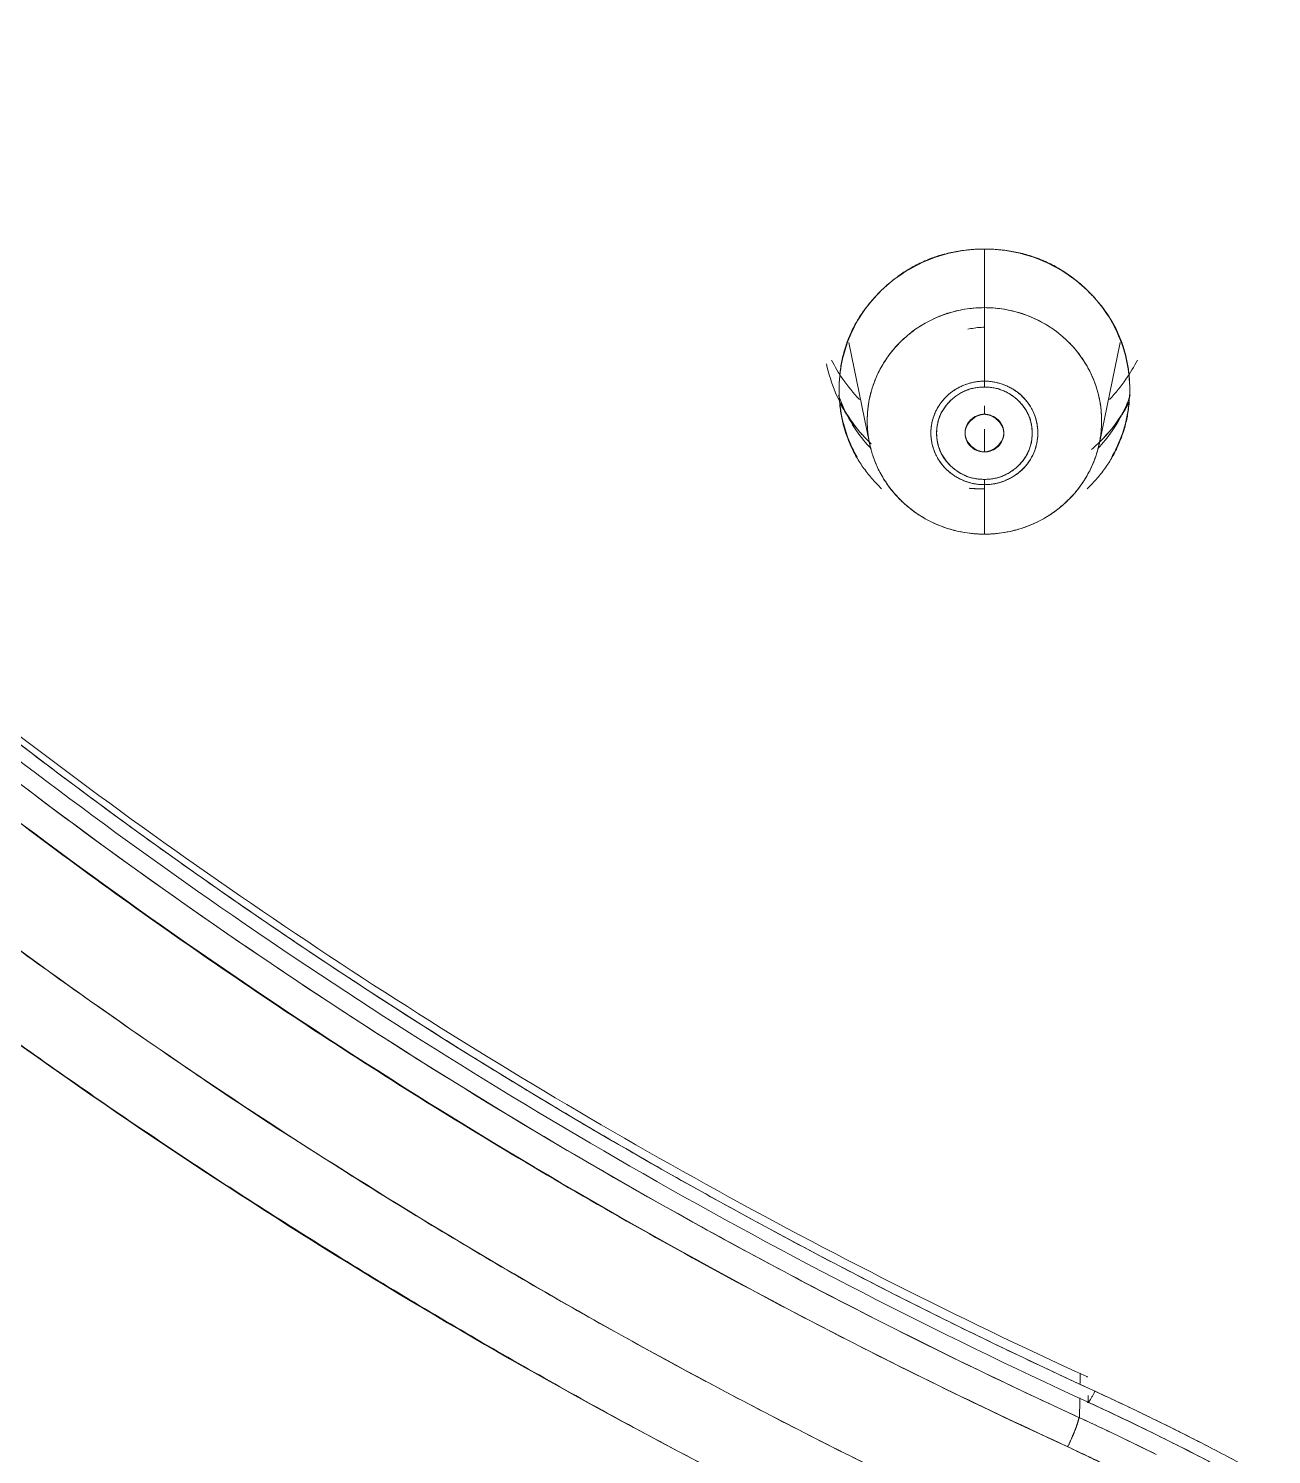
# Model space of a CAD drawing. Header units: inches. Extents: x 1105 to 1525, y -292 to 302.
# Drawn here: x 1171.19 to 1185.51, y -24.93 to -8.51 of the extents above; entities that cross this region are included whole.
import ezdxf

# ---------------------------------------------------------------- set-up
doc = ezdxf.new("R2010")
doc.units = ezdxf.units.IN
doc.header["$LTSCALE"] = 2.42
doc.header["$MEASUREMENT"] = 0
doc.layers.get('0').update_dxf_attribs({"linetype": 'CONTINUOUS'})

msp = doc.modelspace()

# ---------------------------------------------------------------- linework, layer by layer
at = {"linetype": 'Continuous', "lineweight": 18, "extrusion": (0, 1, 0)}
for p, q in [((1180.637, -12.125), (1180.876, -13.282)), ((1183.525, -13.282), (1183.764, -12.125)), ((1182.201, -13.121), (1182.201, -13.123)), ((1182.201, -13.123), (1182.201, -13.121))]:
    msp.add_line(p, q, dxfattribs=at)
at = {"linetype": 'Continuous', "lineweight": 18}
for points, degree, knots in [([(1183.16, -24.844), (1173.054, -20.203), (1165.122, -12.575), (1157.612, -5.352), (1152.851, 3.801), (1148.1, 12.935), (1146.579, 23.056), (1145.102, 32.89), (1146.829, 42.688), (1148.577, 52.61), (1153.437, 61.514), (1158.373, 70.556), (1166.012, 77.63), (1173.092, 84.183), (1181.872, 88.451), (1188.537, 91.69), (1195.817, 93.394)], 2, [0, 0, 0, 0.125, 0.125, 0.25, 0.25, 0.375, 0.375, 0.5, 0.5, 0.625, 0.625, 0.75, 0.75, 0.875, 0.875, 1, 1, 1]), ([(1195.817, 93.394), (1194.604, 93.111), (1192.161, 92.467), (1188.553, 91.294), (1184.946, 89.889), (1181.244, 88.191), (1177.326, 86.085), (1173.184, 83.461), (1169.003, 80.328), (1165, 76.776), (1161.318, 72.914), (1157.993, 68.788), (1155.031, 64.407), (1152.453, 59.802), (1150.289, 55.026), (1148.555, 50.141), (1147.254, 45.198), (1146.376, 40.219), (1145.911, 35.194), (1145.864, 30.105), (1146.249, 24.963), (1147.079, 19.816), (1148.354, 14.729), (1150.061, 9.758), (1152.188, 4.944), (1154.719, 0.32), (1157.639, -4.089), (1160.936, -8.26), (1164.57, -12.14), (1168.497, -15.693), (1172.779, -18.975), (1177.638, -22.093), (1181.216, -23.951), (1183.16, -24.844)], 3, [0, 0, 0, 0, 0.02331, 0.047285, 0.07108, 0.095945, 0.123802, 0.154795, 0.1884, 0.222556, 0.25624, 0.289837, 0.323579, 0.357347, 0.390978, 0.424296, 0.45713, 0.48953, 0.52189, 0.554616, 0.587855, 0.621501, 0.655267, 0.688982, 0.722689, 0.756391, 0.790045, 0.823824, 0.857771, 0.891138, 0.924242, 0.959792, 1, 1, 1, 1]), ([(1195.887, 93.19), (1194.269, 92.811), (1192.665, 92.372), (1189.498, 91.376), (1187.934, 90.819), (1184.855, 89.592), (1183.34, 88.921), (1180.368, 87.468), (1178.911, 86.687), (1176.063, 85.018), (1174.672, 84.131), (1171.966, 82.256), (1170.649, 81.268), (1168.1, 79.198), (1166.866, 78.116), (1164.488, 75.862), (1163.344, 74.692), (1161.153, 72.269), (1160.105, 71.017), (1158.113, 68.438), (1157.168, 67.112), (1155.387, 64.394), (1154.55, 63.001), (1152.99, 60.158), (1152.267, 58.708), (1150.938, 55.758), (1150.332, 54.258), (1149.241, 51.218), (1148.756, 49.678), (1147.91, 46.566), (1147.549, 44.995), (1146.953, 41.829), (1146.718, 40.235), (1146.376, 37.035), (1146.269, 35.429), (1146.182, 32.212), (1146.202, 30.603), (1146.372, 27.389), (1146.52, 25.786), (1146.944, 22.595), (1147.22, 21.007), (1147.897, 17.857), (1148.298, 16.294), (1149.223, 13.203), (1149.748, 11.675), (1150.916, 8.662), (1151.56, 7.178), (1152.965, 4.26), (1153.725, 2.828), (1155.357, 0.023), (1156.229, -1.349), (1158.08, -4.024), (1159.058, -5.327), (1161.116, -7.857), (1162.195, -9.084), (1164.448, -11.454), (1165.622, -12.597), (1168.057, -14.792), (1169.318, -15.845), (1171.92, -17.853), (1173.26, -18.809), (1176.014, -20.619), (1177.427, -21.473), (1179.594, -22.672), (1180.325, -23.059), (1181.8, -23.805), (1182.545, -24.164), (1183.297, -24.509)], 3, [0, 0, 0, 0, 0.03125, 0.03125, 0.0625, 0.0625, 0.09375, 0.09375, 0.125, 0.125, 0.15625, 0.15625, 0.1875, 0.1875, 0.21875, 0.21875, 0.25, 0.25, 0.28125, 0.28125, 0.3125, 0.3125, 0.34375, 0.34375, 0.375, 0.375, 0.40625, 0.40625, 0.4375, 0.4375, 0.46875, 0.46875, 0.5, 0.5, 0.53125, 0.53125, 0.5625, 0.5625, 0.59375, 0.59375, 0.625, 0.625, 0.65625, 0.65625, 0.6875, 0.6875, 0.71875, 0.71875, 0.75, 0.75, 0.78125, 0.78125, 0.8125, 0.8125, 0.84375, 0.84375, 0.875, 0.875, 0.90625, 0.90625, 0.9375, 0.9375, 0.96875, 0.96875, 0.984375, 0.984375, 1, 1, 1, 1]), ([(1183.289, -24.505), (1181.354, -23.617), (1177.792, -21.767), (1172.956, -18.664), (1168.694, -15.396), (1164.784, -11.86), (1161.167, -7.998), (1157.885, -3.846), (1154.979, 0.543), (1152.459, 5.146), (1150.342, 9.938), (1148.642, 14.885), (1147.374, 19.949), (1146.548, 25.073), (1146.164, 30.191), (1146.211, 35.257), (1146.674, 40.259), (1147.548, 45.215), (1148.843, 50.135), (1150.569, 54.998), (1152.723, 59.751), (1155.289, 64.335), (1158.238, 68.696), (1161.548, 72.803), (1165.213, 76.647), (1169.197, 80.184), (1173.359, 83.302), (1177.482, 85.914), (1181.382, 88.011), (1185.067, 89.7), (1188.657, 91.099), (1192.249, 92.266), (1194.68, 92.907), (1195.887, 93.19)], 3, [0, 0, 0, 0, 0.040208, 0.075758, 0.108862, 0.142229, 0.176176, 0.209955, 0.243609, 0.277311, 0.311018, 0.344733, 0.378499, 0.412145, 0.445384, 0.47811, 0.51047, 0.54287, 0.575704, 0.609022, 0.642653, 0.676421, 0.710163, 0.74376, 0.777444, 0.8116, 0.845205, 0.876198, 0.904055, 0.92892, 0.952715, 0.97669, 1, 1, 1, 1]), ([(1195.942, 92.944), (1195.278, 92.788), (1193.932, 92.452), (1191.85, 91.861), (1189.626, 91.148), (1187.206, 90.273), (1184.57, 89.197), (1181.68, 87.861), (1178.509, 86.193), (1175.108, 84.144), (1171.604, 81.714), (1168.128, 78.936), (1164.76, 75.832), (1161.565, 72.424), (1158.626, 68.779), (1156.017, 64.998), (1153.763, 61.162), (1151.828, 57.263), (1150.148, 53.183), (1148.696, 48.764), (1147.526, 43.952), (1146.74, 38.894), (1146.394, 33.871), (1146.456, 29.107), (1146.854, 24.645), (1147.546, 20.374), (1148.538, 16.159), (1149.858, 11.935), (1151.527, 7.71), (1153.556, 3.523), (1155.953, -0.594), (1158.733, -4.617), (1161.903, -8.507), (1165.434, -12.192), (1169.312, -15.634), (1173.576, -18.842), (1178.27, -21.793), (1181.643, -23.525), (1183.389, -24.327)], 3, [0, 0, 0, 0, 0.012877, 0.026182, 0.040866, 0.057017, 0.074851, 0.094746, 0.117357, 0.142822, 0.1702, 0.198546, 0.22774, 0.257817, 0.288122, 0.317765, 0.346344, 0.374075, 0.40202, 0.431901, 0.46441, 0.498312, 0.531537, 0.562478, 0.591123, 0.618801, 0.646723, 0.67536, 0.704779, 0.734836, 0.765433, 0.796801, 0.829058, 0.861893, 0.894616, 0.928155, 0.963584, 1, 1, 1, 1]), ([(1183.475, -24.204), (1181.734, -23.404), (1178.372, -21.678), (1173.692, -18.736), (1169.441, -15.537), (1165.576, -12.106), (1162.055, -8.433), (1158.895, -4.554), (1156.123, -0.544), (1153.734, 3.56), (1151.711, 7.734), (1150.047, 11.946), (1148.731, 16.157), (1147.742, 20.36), (1147.053, 24.618), (1146.656, 29.066), (1146.594, 33.815), (1146.939, 38.822), (1147.722, 43.865), (1148.889, 48.662), (1150.336, 53.068), (1152.011, 57.135), (1153.94, 61.022), (1156.188, 64.846), (1158.788, 68.615), (1161.718, 72.249), (1164.903, 75.646), (1168.261, 78.741), (1171.726, 81.511), (1175.219, 83.933), (1178.61, 85.976), (1181.771, 87.638), (1184.652, 88.97), (1187.28, 90.043), (1189.693, 90.915), (1191.91, 91.625), (1193.986, 92.214), (1195.327, 92.55), (1195.989, 92.705)], 3, [0, 0, 0, 0, 0.036416, 0.071845, 0.105384, 0.138107, 0.170942, 0.203199, 0.234567, 0.265164, 0.295221, 0.32464, 0.353277, 0.381199, 0.408877, 0.437522, 0.468463, 0.501688, 0.53559, 0.568099, 0.59798, 0.625925, 0.653656, 0.682235, 0.711878, 0.742183, 0.77226, 0.801454, 0.8298, 0.857178, 0.882643, 0.905254, 0.925149, 0.942983, 0.959134, 0.973818, 0.987123, 1, 1, 1, 1]), ([(1195.989, 92.705), (1190.909, 91.516), (1186.093, 89.553), (1178.41, 86.421), (1171.798, 81.502), (1163.367, 75.231), (1157.464, 66.671), (1151.741, 58.371), (1148.987, 48.775), (1147.391, 43.216), (1146.878, 37.49), (1146.396, 32.1), (1146.878, 26.727), (1147.761, 16.884), (1151.751, 7.786), (1153.875, 2.943), (1156.81, -1.487), (1159.909, -6.167), (1163.819, -10.247), (1167.839, -14.442), (1172.559, -17.845), (1177.695, -21.549), (1183.475, -24.204)], 2, [0, 0, 0, 0.125, 0.125, 0.25, 0.25, 0.375, 0.375, 0.5, 0.5, 0.5625, 0.5625, 0.625, 0.625, 0.75, 0.75, 0.8125, 0.8125, 0.875, 0.875, 0.9375, 0.9375, 1, 1, 1]), ([(1181.299, -25.267), (1178.565, -23.938), (1173.289, -20.914), (1166.096, -15.37), (1159.761, -8.923), (1154.404, -1.695), (1150.129, 6.176), (1147.016, 14.541), (1145.124, 23.24), (1144.7, 29.152), (1144.7, 32.107)], 3, [0, 0, 0, 0, 0.125, 0.25, 0.375, 0.5, 0.625, 0.75, 0.875, 1, 1, 1, 1]), ([(1146.442, 13.676), (1146.707, 12.831), (1147.323, 10.992), (1148.422, 8.138), (1149.773, 5.076), (1151.355, 1.962), (1153.141, -1.124), (1154.99, -3.944), (1156.927, -6.599), (1159.002, -9.176), (1161.479, -11.936), (1164.399, -14.828), (1167.806, -17.791), (1171.739, -20.752), (1176.104, -23.553), (1179.234, -25.214), (1180.83, -25.981)], 3, [0, 0, 0, 0, 0.04888, 0.107521, 0.171529, 0.236779, 0.30327, 0.371003, 0.42517, 0.486582, 0.555287, 0.631283, 0.71457, 0.805147, 0.903011, 1, 1, 1, 1]), ([(1183.39, -24.04), (1183.387, -24.038), (1180.404, -22.673), (1174.639, -19.479), (1167.833, -14.231), (1164.09, -10.524), (1162.742, -9.057)], 3, [0, 0, 0, 0, 0.000425, 0.383247, 0.766069, 1, 1, 1, 1]), ([(1182.201, -11.047), (1182.091, -11.047), (1181.981, -11.058), (1181.766, -11.099), (1181.661, -11.13), (1181.458, -11.211), (1181.361, -11.261), (1181.179, -11.379), (1181.094, -11.446), (1180.939, -11.596), (1180.869, -11.678), (1180.747, -11.854), (1180.696, -11.948), (1180.612, -12.143), (1180.58, -12.245), (1180.537, -12.453), (1180.526, -12.559), (1180.526, -12.77), (1180.537, -12.876), (1180.58, -13.084), (1180.612, -13.186), (1180.677, -13.338), (1180.704, -13.392), (1180.734, -13.444)], 3, [0, 0, 0, 0, 0.094677, 0.094677, 0.189354, 0.189354, 0.28403, 0.28403, 0.378707, 0.378707, 0.473384, 0.473384, 0.568061, 0.568061, 0.662738, 0.662738, 0.757414, 0.757414, 0.852091, 0.852091, 0.946768, 0.946768, 1, 1, 1, 1]), ([(1181.016, -13.808), (1180.526, -13.335), (1180.526, -11.995), (1181.506, -11.047), (1182.201, -11.047)], 2, [0, 0, 0, 0.333319, 0.66666, 1, 1, 1]), ([(1183.667, -13.444), (1183.697, -13.392), (1183.724, -13.338), (1183.789, -13.186), (1183.821, -13.084), (1183.864, -12.876), (1183.875, -12.77), (1183.875, -12.559), (1183.864, -12.453), (1183.821, -12.245), (1183.789, -12.143), (1183.706, -11.948), (1183.654, -11.854), (1183.532, -11.678), (1183.462, -11.596), (1183.307, -11.446), (1183.222, -11.379), (1183.04, -11.261), (1182.943, -11.211), (1182.74, -11.13), (1182.635, -11.099), (1182.42, -11.058), (1182.31, -11.047), (1182.201, -11.047)], 3, [0, 0, 0, 0, 0.053232, 0.053232, 0.147909, 0.147909, 0.242586, 0.242586, 0.337262, 0.337262, 0.431939, 0.431939, 0.526616, 0.526616, 0.621293, 0.621293, 0.71597, 0.71597, 0.810646, 0.810646, 0.905323, 0.905323, 1, 1, 1, 1]), ([(1182.201, -11.047), (1182.894, -11.047), (1183.875, -11.994), (1183.875, -13.334), (1183.385, -13.808)], 2, [0, 0, 0, 0.33334, 0.666681, 1, 1, 1]), ([(1182.201, -14.331), (1182.112, -14.331), (1182.024, -14.323), (1181.85, -14.289), (1181.765, -14.265), (1181.602, -14.199), (1181.524, -14.159), (1181.377, -14.064), (1181.308, -14.009), (1181.183, -13.889), (1181.127, -13.822), (1181.028, -13.68), (1180.986, -13.605), (1180.919, -13.447), (1180.893, -13.365), (1180.858, -13.197), (1180.85, -13.112), (1180.85, -12.941), (1180.858, -12.856), (1180.893, -12.688), (1180.919, -12.606), (1180.986, -12.448), (1181.028, -12.373), (1181.127, -12.231), (1181.183, -12.164), (1181.308, -12.044), (1181.377, -11.989), (1181.524, -11.894), (1181.602, -11.854), (1181.765, -11.788), (1181.85, -11.763), (1182.024, -11.73), (1182.112, -11.722), (1182.201, -11.722)], 3, [0, 0, 0, 0, 0.0625, 0.0625, 0.125, 0.125, 0.1875, 0.1875, 0.25, 0.25, 0.3125, 0.3125, 0.375, 0.375, 0.4375, 0.4375, 0.5, 0.5, 0.5625, 0.5625, 0.625, 0.625, 0.6875, 0.6875, 0.75, 0.75, 0.8125, 0.8125, 0.875, 0.875, 0.9375, 0.9375, 1, 1, 1, 1]), ([(1182.201, -11.722), (1182.289, -11.722), (1182.377, -11.73), (1182.551, -11.763), (1182.636, -11.788), (1182.799, -11.854), (1182.877, -11.894), (1183.024, -11.989), (1183.093, -12.044), (1183.218, -12.164), (1183.275, -12.231), (1183.373, -12.373), (1183.415, -12.448), (1183.482, -12.606), (1183.508, -12.688), (1183.543, -12.856), (1183.551, -12.941), (1183.551, -13.112), (1183.543, -13.197), (1183.508, -13.365), (1183.482, -13.447), (1183.415, -13.605), (1183.373, -13.68), (1183.275, -13.822), (1183.218, -13.889), (1183.093, -14.009), (1183.024, -14.064), (1182.877, -14.159), (1182.799, -14.199), (1182.636, -14.265), (1182.551, -14.289), (1182.377, -14.323), (1182.289, -14.331), (1182.201, -14.331)], 3, [0, 0, 0, 0, 0.0625, 0.0625, 0.125, 0.125, 0.1875, 0.1875, 0.25, 0.25, 0.3125, 0.3125, 0.375, 0.375, 0.4375, 0.4375, 0.5, 0.5, 0.5625, 0.5625, 0.625, 0.625, 0.6875, 0.6875, 0.75, 0.75, 0.8125, 0.8125, 0.875, 0.875, 0.9375, 0.9375, 1, 1, 1, 1]), ([(1182.008, -11.971), (1182.019, -11.968), (1182.031, -11.966), (1182.095, -11.954), (1182.148, -11.948), (1182.201, -11.948)], 3, [0, 0, 0, 0, 0.182673, 0.182673, 1, 1, 1, 1]), ([(1182.201, -11.948), (1182.148, -11.948), (1182.095, -11.954), (1182.031, -11.966), (1182.019, -11.968), (1182.008, -11.971)], 3, [0, 0, 0, 0, 0.817327, 0.817327, 1, 1, 1, 1]), ([(1180.381, -12.368), (1180.405, -12.483), (1180.44, -12.595), (1180.533, -12.812), (1180.59, -12.916), (1180.725, -13.111), (1180.803, -13.202), (1180.891, -13.287), (1180.893, -13.289), (1180.895, -13.291)], 3, [0, 0, 0, 0, 0.330052, 0.330052, 0.660931, 0.660931, 0.99181, 0.99181, 1, 1, 1, 1]), ([(1180.438, -12.325), (1180.477, -12.401), (1180.521, -12.475), (1180.627, -12.628), (1180.69, -12.707), (1180.76, -12.78)], 3, [0, 0, 0, 0, 0.461241, 0.461241, 1, 1, 1, 1]), ([(1180.76, -12.78), (1180.69, -12.707), (1180.627, -12.628), (1180.521, -12.475), (1180.477, -12.401), (1180.438, -12.325)], 3, [0, 0, 0, 0, 0.538758, 0.538758, 1, 1, 1, 1]), ([(1183.963, -12.325), (1183.924, -12.401), (1183.88, -12.475), (1183.774, -12.628), (1183.711, -12.707), (1183.641, -12.78)], 3, [0, 0, 0, 0, 0.461241, 0.461241, 1, 1, 1, 1]), ([(1183.641, -12.78), (1183.711, -12.707), (1183.774, -12.628), (1183.88, -12.475), (1183.924, -12.401), (1183.963, -12.325)], 3, [0, 0, 0, 0, 0.538758, 0.538758, 1, 1, 1, 1]), ([(1182.201, -12.569), (1182.16, -12.569), (1182.12, -12.573), (1182.041, -12.588), (1182.002, -12.6), (1181.927, -12.63), (1181.891, -12.648), (1181.824, -12.691), (1181.793, -12.716), (1181.736, -12.771), (1181.71, -12.802), (1181.665, -12.867), (1181.646, -12.901), (1181.615, -12.973), (1181.604, -13.011), (1181.588, -13.087), (1181.584, -13.126), (1181.584, -13.204), (1181.588, -13.243), (1181.604, -13.32), (1181.615, -13.357), (1181.646, -13.429), (1181.665, -13.464), (1181.71, -13.528), (1181.736, -13.559), (1181.793, -13.614), (1181.824, -13.639), (1181.891, -13.682), (1181.927, -13.7), (1182.002, -13.73), (1182.041, -13.742), (1182.12, -13.757), (1182.16, -13.761), (1182.201, -13.761)], 3, [0, 0, 0, 0, 0.0625, 0.0625, 0.125, 0.125, 0.1875, 0.1875, 0.25, 0.25, 0.3125, 0.3125, 0.375, 0.375, 0.4375, 0.4375, 0.5, 0.5, 0.5625, 0.5625, 0.625, 0.625, 0.6875, 0.6875, 0.75, 0.75, 0.8125, 0.8125, 0.875, 0.875, 0.9375, 0.9375, 1, 1, 1, 1]), ([(1182.201, -13.7), (1182.164, -13.7), (1182.128, -13.697), (1182.058, -13.683), (1182.023, -13.673), (1181.956, -13.646), (1181.924, -13.63), (1181.865, -13.591), (1181.837, -13.569), (1181.786, -13.52), (1181.763, -13.493), (1181.723, -13.435), (1181.705, -13.404), (1181.678, -13.339), (1181.667, -13.306), (1181.653, -13.238), (1181.65, -13.203), (1181.65, -13.133), (1181.653, -13.098), (1181.667, -13.03), (1181.678, -12.997), (1181.705, -12.932), (1181.723, -12.901), (1181.763, -12.843), (1181.786, -12.816), (1181.837, -12.767), (1181.865, -12.745), (1181.924, -12.706), (1181.956, -12.69), (1182.023, -12.663), (1182.058, -12.653), (1182.128, -12.639), (1182.164, -12.636), (1182.201, -12.636)], 3, [0, 0, 0, 0, 0.0625, 0.0625, 0.125, 0.125, 0.1875, 0.1875, 0.25, 0.25, 0.3125, 0.3125, 0.375, 0.375, 0.4375, 0.4375, 0.5, 0.5, 0.5625, 0.5625, 0.625, 0.625, 0.6875, 0.6875, 0.75, 0.75, 0.8125, 0.8125, 0.875, 0.875, 0.9375, 0.9375, 1, 1, 1, 1]), ([(1182.201, -13.761), (1182.241, -13.761), (1182.281, -13.757), (1182.36, -13.742), (1182.399, -13.73), (1182.474, -13.7), (1182.51, -13.682), (1182.577, -13.639), (1182.608, -13.614), (1182.665, -13.559), (1182.691, -13.528), (1182.736, -13.464), (1182.755, -13.429), (1182.786, -13.357), (1182.797, -13.32), (1182.813, -13.243), (1182.817, -13.204), (1182.817, -13.126), (1182.813, -13.087), (1182.797, -13.011), (1182.786, -12.973), (1182.755, -12.901), (1182.736, -12.867), (1182.691, -12.802), (1182.665, -12.771), (1182.608, -12.716), (1182.577, -12.691), (1182.51, -12.648), (1182.474, -12.63), (1182.399, -12.6), (1182.36, -12.588), (1182.281, -12.573), (1182.241, -12.569), (1182.201, -12.569)], 3, [0, 0, 0, 0, 0.0625, 0.0625, 0.125, 0.125, 0.1875, 0.1875, 0.25, 0.25, 0.3125, 0.3125, 0.375, 0.375, 0.4375, 0.4375, 0.5, 0.5, 0.5625, 0.5625, 0.625, 0.625, 0.6875, 0.6875, 0.75, 0.75, 0.8125, 0.8125, 0.875, 0.875, 0.9375, 0.9375, 1, 1, 1, 1]), ([(1182.201, -12.636), (1182.237, -12.636), (1182.273, -12.639), (1182.343, -12.653), (1182.378, -12.663), (1182.445, -12.69), (1182.477, -12.706), (1182.536, -12.745), (1182.564, -12.767), (1182.615, -12.816), (1182.638, -12.843), (1182.678, -12.901), (1182.696, -12.932), (1182.723, -12.997), (1182.734, -13.03), (1182.748, -13.098), (1182.751, -13.133), (1182.751, -13.203), (1182.748, -13.238), (1182.734, -13.306), (1182.723, -13.339), (1182.696, -13.404), (1182.678, -13.435), (1182.638, -13.493), (1182.615, -13.52), (1182.564, -13.569), (1182.536, -13.591), (1182.477, -13.63), (1182.445, -13.646), (1182.378, -13.673), (1182.343, -13.683), (1182.273, -13.697), (1182.237, -13.7), (1182.201, -13.7)], 3, [0, 0, 0, 0, 0.0625, 0.0625, 0.125, 0.125, 0.1875, 0.1875, 0.25, 0.25, 0.3125, 0.3125, 0.375, 0.375, 0.4375, 0.4375, 0.5, 0.5, 0.5625, 0.5625, 0.625, 0.625, 0.6875, 0.6875, 0.75, 0.75, 0.8125, 0.8125, 0.875, 0.875, 0.9375, 0.9375, 1, 1, 1, 1]), ([(1180.521, -12.732), (1180.534, -12.77), (1180.549, -12.809), (1180.609, -12.95), (1180.664, -13.049), (1180.778, -13.214), (1180.834, -13.282), (1180.894, -13.346)], 3, [0, 0, 0, 0, 0.170198, 0.170198, 0.638418, 0.638418, 1, 1, 1, 1]), ([(1180.894, -13.346), (1180.834, -13.282), (1180.778, -13.214), (1180.664, -13.049), (1180.609, -12.95), (1180.56, -12.833), (1180.554, -12.82), (1180.549, -12.807)], 3, [0, 0, 0, 0, 0.406715, 0.406715, 0.933378, 0.933378, 1, 1, 1, 1]), ([(1183.433, -13.357), (1183.46, -13.334), (1183.487, -13.31), (1183.598, -13.202), (1183.676, -13.111), (1183.788, -12.948), (1183.829, -12.88), (1183.865, -12.81)], 3, [0, 0, 0, 0, 0.152359, 0.152359, 0.661071, 0.661071, 1, 1, 1, 1]), ([(1183.507, -13.346), (1183.567, -13.282), (1183.623, -13.214), (1183.737, -13.049), (1183.792, -12.95), (1183.852, -12.809), (1183.867, -12.77), (1183.88, -12.732)], 3, [0, 0, 0, 0, 0.361583, 0.361583, 0.829803, 0.829803, 1, 1, 1, 1]), ([(1180.895, -13.291), (1180.892, -13.288), (1180.67, -13.074), (1180.539, -12.827)], 2, [0, 0, 0, 0.014518, 1, 1, 1]), ([(1182.201, -12.95), (1182.171, -12.951), (1182.142, -12.957), (1182.087, -12.979), (1182.063, -12.995), (1182.021, -13.035), (1182.005, -13.059), (1181.982, -13.112), (1181.977, -13.14), (1181.977, -13.196), (1181.983, -13.224), (1182.005, -13.276), (1182.022, -13.3), (1182.063, -13.34), (1182.088, -13.356), (1182.142, -13.378), (1182.171, -13.383), (1182.201, -13.384)], 3, [0, 0, 0, 0, 0.125, 0.125, 0.25, 0.25, 0.375, 0.375, 0.5, 0.5, 0.625, 0.625, 0.75, 0.75, 0.875, 0.875, 1, 1, 1, 1]), ([(1182.201, -13.384), (1182.12, -13.383), (1181.978, -13.249), (1181.977, -13.167), (1181.976, -13.089), (1182.049, -13.018), (1182.118, -12.951), (1182.201, -12.95)], 2, [0, 0, 0, 0.25, 0.5, 0.5, 0.75, 0.75, 1, 1, 1]), ([(1182.201, -13.384), (1182.23, -13.383), (1182.259, -13.378), (1182.313, -13.356), (1182.338, -13.34), (1182.379, -13.3), (1182.396, -13.276), (1182.418, -13.224), (1182.424, -13.196), (1182.425, -13.14), (1182.419, -13.112), (1182.396, -13.059), (1182.38, -13.035), (1182.339, -12.995), (1182.314, -12.979), (1182.259, -12.957), (1182.23, -12.951), (1182.201, -12.95)], 3, [0, 0, 0, 0, 0.125, 0.125, 0.25, 0.25, 0.375, 0.375, 0.5, 0.5, 0.625, 0.625, 0.75, 0.75, 0.875, 0.875, 1, 1, 1, 1]), ([(1182.201, -12.95), (1182.281, -12.951), (1182.423, -13.085), (1182.424, -13.167), (1182.425, -13.245), (1182.352, -13.316), (1182.283, -13.383), (1182.201, -13.384)], 2, [0, 0, 0, 0.25, 0.5, 0.5, 0.75, 0.75, 1, 1, 1]), ([(1183.847, -12.818), (1183.844, -12.828), (1183.84, -12.837), (1183.792, -12.95), (1183.737, -13.049), (1183.623, -13.214), (1183.567, -13.282), (1183.507, -13.346)], 3, [0, 0, 0, 0, 0.047946, 0.047946, 0.585147, 0.585147, 1, 1, 1, 1]), ([(1182.201, -13.902), (1182.201, -13.895), (1182.201, -13.891), (1182.201, -13.89), (1182.201, -13.893), (1182.201, -13.898), (1182.201, -13.898), (1182.201, -13.898)], 3, [0, 0, 0, 0, 0.499964, 0.499964, 0.999928, 0.999928, 1, 1, 1, 1]), ([(1182.201, -13.898), (1182.201, -13.898), (1182.201, -13.898), (1182.201, -13.893), (1182.201, -13.89), (1182.201, -13.891), (1182.201, -13.895), (1182.201, -13.902)], 3, [0, 0, 0, 0, 0.00001, 0.00001, 0.500005, 0.500005, 1, 1, 1, 1]), ([(1185.238, -25.082), (1185.058, -24.985), (1184.682, -24.787), (1184.094, -24.494), (1183.686, -24.301), (1183.475, -24.204)], 3, [0, 0, 0, 0, 0.313117, 0.646419, 1, 1, 1, 1]), ([(1183.389, -24.327), (1183.599, -24.424), (1184.005, -24.615), (1184.588, -24.907), (1184.961, -25.103), (1185.141, -25.2)], 3, [0, 0, 0, 0, 0.353581, 0.686883, 1, 1, 1, 1]), ([(1185.141, -25.2), (1184.98, -25.113), (1184.613, -24.92), (1184.037, -24.631), (1183.615, -24.431), (1183.402, -24.333), (1183.398, -24.331)], 3, [0, 0, 0, 0, 0.282489, 0.638583, 0.994038, 1, 1, 1, 1]), ([(1184.18, -24.932), (1184.082, -24.883), (1183.884, -24.786), (1183.587, -24.644), (1183.388, -24.551), (1183.289, -24.505)], 3, [0, 0, 0, 0, 0.333988, 0.667313, 1, 1, 1, 1]), ([(1183.16, -24.844), (1183.259, -24.889), (1183.455, -24.981), (1183.75, -25.122), (1183.945, -25.218), (1184.042, -25.267)], 3, [0, 0, 0, 0, 0.332689, 0.666016, 1, 1, 1, 1])]:
    msp.add_open_spline(points, degree=degree, knots=knots, dxfattribs=at)
for points, degree in [([(1144.7, 32.107), (1144.7, 23.184), (1149.738, 6.011), (1159.431, -9.185), (1173.046, -21.254), (1181.299, -25.267)], 2), ([(1182.201, -11.047), (1182.201, -11.272), (1182.201, -11.497), (1182.201, -11.722)], 3), ([(1182.201, -11.722), (1182.201, -11.497), (1182.201, -11.272), (1182.201, -11.047)], 3), ([(1182.201, -12.636), (1181.973, -12.636), (1181.65, -12.947), (1181.649, -13.388), (1181.972, -13.7), (1182.201, -13.7)], 2), ([(1182.201, -12.569), (1182.201, -12.592), (1182.201, -12.614), (1182.201, -12.636)], 3), ([(1182.201, -12.636), (1182.201, -12.614), (1182.201, -12.592), (1182.201, -12.569)], 3), ([(1182.201, -13.7), (1182.428, -13.7), (1182.751, -13.389), (1182.752, -12.948), (1182.429, -12.636), (1182.201, -12.636)], 2), ([(1182.201, -12.853), (1182.201, -12.886), (1182.201, -12.918), (1182.201, -12.95)], 3), ([(1182.201, -12.95), (1182.201, -12.918), (1182.201, -12.886), (1182.201, -12.853)], 3), ([(1183.862, -12.826), (1183.732, -13.073), (1183.513, -13.285)], 2), ([(1182.201, -13.384), (1182.201, -13.297), (1182.201, -13.21), (1182.201, -13.123)], 3), ([(1182.201, -13.123), (1182.201, -13.21), (1182.201, -13.297), (1182.201, -13.384)], 3), ([(1182.201, -13.7), (1182.201, -13.722), (1182.201, -13.742), (1182.201, -13.761)], 3), ([(1182.201, -13.761), (1182.201, -13.742), (1182.201, -13.722), (1182.201, -13.7)], 3), ([(1182.028, -13.802), (1182.086, -13.807), (1182.143, -13.81), (1182.201, -13.81)], 3), ([(1182.201, -13.81), (1182.113, -13.81), (1182.028, -13.803)], 2), ([(1183.303, -24.114), (1183.303, -24.074), (1183.304, -24.035), (1183.304, -23.995)], 3), ([(1183.304, -23.995), (1183.304, -24.035), (1183.303, -24.074), (1183.303, -24.114)], 3), ([(1183.297, -24.509), (1183.298, -24.433), (1183.299, -24.357), (1183.3, -24.281)], 3), ([(1183.3, -24.281), (1183.299, -24.357), (1183.298, -24.433), (1183.297, -24.509)], 3), ([(1183.396, -24.254), (1183.397, -24.28), (1183.398, -24.306), (1183.398, -24.331)], 3), ([(1183.475, -24.204), (1184.37, -24.615), (1185.238, -25.082)], 2), ([(1183.297, -24.509), (1183.594, -24.646), (1183.888, -24.787), (1184.18, -24.932)], 3), ([(1184.042, -25.267), (1183.16, -24.844)], 1)]:
    msp.add_open_spline(points, degree=degree, dxfattribs=at)
for points, weights in [([(1180.797, -25.975), (1164.56, -18.073), (1152.781, -4.809), (1147.092, 11.687)], [0.875600194735, 0.839304358528, 0.84782412408, 0.901159491392]), ([(1182.201, -12.569), (1182.201, -12.258), (1182.201, -11.968), (1182.201, -11.722)], [1.07658400384, 1.04568796524, 1.04568796523, 1.07658400383]), ([(1182.201, -11.722), (1182.201, -11.968), (1182.201, -12.258), (1182.201, -12.569)], [1.07658400383, 1.04568796523, 1.04568796523, 1.07658400384]), ([(1182.201, -12.507), (1182.201, -12.464), (1182.201, -12.389), (1182.201, -12.287)], [1.13496516596, 1.04934692735, 1.00446410405, 1.00031669604]), ([(1182.201, -12.296), (1182.201, -12.393), (1182.201, -12.465), (1182.201, -12.507)], [1.00080277498, 1.00720691221, 1.05192780219, 1.13496544493]), ([(1182.201, -14.331), (1182.201, -14.214), (1182.201, -14.019), (1182.201, -13.761)], [1.07658400383, 1.04568796523, 1.04568796523, 1.07658400384]), ([(1182.201, -13.761), (1182.201, -14.019), (1182.201, -14.214), (1182.201, -14.331)], [1.07658400384, 1.04568796523, 1.04568796523, 1.07658400383]), ([(1183.389, -24.327), (1183.39, -24.355), (1183.425, -24.304), (1183.475, -24.204)], [1.16737168253, 0.944209450063, 0.944209439157, 1.16737164981]), ([(1183.475, -24.204), (1183.425, -24.304), (1183.39, -24.355), (1183.389, -24.327)], [1.16737164774, 0.944209438353, 0.944209450755, 1.16737168494])]:
    msp.add_rational_spline(points, weights, degree=3, dxfattribs=at)
for points, weights, knots in [([(1182.201, -11.722), (1181.364, -11.722), (1180.85, -12.307), (1180.85, -13.026), (1180.85, -13.746), (1181.364, -14.331), (1182.201, -14.331)], [1.07658400383, 0.9418494422, 1.05653471293, 1.42063981603, 1.05653471293, 0.9418494422, 1.07658400383], [0, 0, 0, 0, 0.5, 0.5, 0.5, 1, 1, 1, 1]), ([(1182.201, -14.331), (1183.037, -14.331), (1183.551, -13.746), (1183.551, -13.026), (1183.551, -12.307), (1183.037, -11.722), (1182.201, -11.722)], [1.07658400383, 0.9418494422, 1.05653471293, 1.42063981603, 1.05653471293, 0.9418494422, 1.07658400383], [0, 0, 0, 0, 0.5, 0.5, 0.5, 1, 1, 1, 1]), ([(1182.201, -13.761), (1181.819, -13.761), (1181.584, -13.494), (1181.584, -13.165), (1181.584, -12.836), (1181.819, -12.569), (1182.201, -12.569)], [1.07658400383, 0.9418494422, 1.05653471293, 1.42063981603, 1.05653471293, 0.9418494422, 1.07658400383], [0, 0, 0, 0, 0.5, 0.5, 0.5, 1, 1, 1, 1]), ([(1182.201, -12.569), (1182.582, -12.569), (1182.817, -12.836), (1182.817, -13.165), (1182.817, -13.494), (1182.582, -13.761), (1182.201, -13.761)], [1.07658400383, 0.9418494422, 1.05653471293, 1.42063981603, 1.05653471293, 0.9418494422, 1.07658400383], [0, 0, 0, 0, 0.5, 0.5, 0.5, 1, 1, 1, 1]), ([(1183.16, -24.844), (1183.196, -24.771), (1183.227, -24.698), (1183.251, -24.637), (1183.274, -24.576), (1183.288, -24.528), (1183.289, -24.505)], [1.02135305768, 1.06493401719, 1.17522556424, 1.35222769884, 1.1752255708, 1.06493402536, 1.02135306253], [0, 0, 0, 0, 0.5, 0.5, 0.5, 1, 1, 1, 1]), ([(1183.289, -24.505), (1183.288, -24.528), (1183.274, -24.576), (1183.251, -24.637), (1183.227, -24.698), (1183.196, -24.771), (1183.16, -24.844)], [1.02135178761, 1.06493120599, 1.17522046177, 1.35221955496, 1.17521974587, 1.06493031382, 1.02135125882], [0, 0, 0, 0, 0.499999, 0.499999, 0.499999, 1, 1, 1, 1])]:
    msp.add_rational_spline(points, weights, degree=3, knots=knots, dxfattribs=at)

doc.saveas('drawing.dxf')
